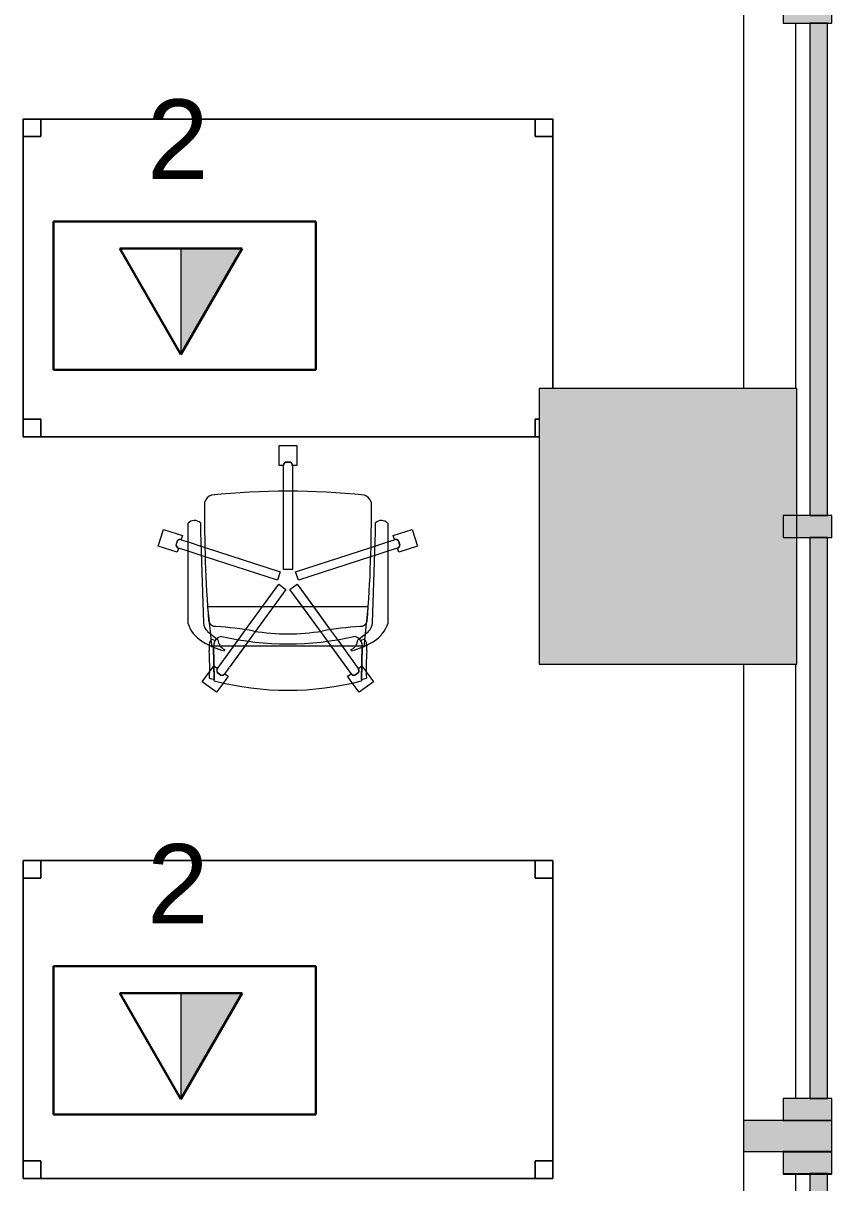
# Model space of a CAD drawing. Header units: inches. Extents: x 385 to 2249, y -1781 to -36.
# Drawn here: x 2097.8 to 2189.4, y -1575.2 to -1443.9 of the extents above; entities that cross this region are included whole.
import ezdxf

# ---------------------------------------------------------------- set-up
doc = ezdxf.new("R2010")
doc.units = ezdxf.units.IN
doc.header["$MEASUREMENT"] = 0
for name, color, linetype, lineweight in [('A-ANNO-NOTE', 131, 'Continuous', 30), ('A-COLS', 52, 'Continuous', 13), ('A-GLAZ-CURT', 52, 'Continuous', 13), ('A-GLAZ-CWMG', 51, 'Continuous', 13), ('A-WALL', 113, 'Continuous', 13), ('A-WALL-PATT', 111, 'Continuous', 13), ('I-FURN', 30, 'Continuous', 9)]:
    doc.layers.add(name, color=color, linetype=linetype, lineweight=lineweight)
doc.styles.add('Swis721 Lt BT', font='swissl.ttf', dxfattribs={"height": 9})

# ---------------------------------------------------------------- blocks, each defined once
blk = doc.blocks.new('System Panel - Glazed 2-5375402-Level 5 POWER _ SIGNAL')
at = {"layer": 'A-GLAZ-CURT', "lineweight": 9}
blk.add_hatch(color=7, dxfattribs=at).paths.add_polyline_path([(31.4, 2.15), (31.4, 2.25), (-31.4, 2.25), (-31.4, 0.25), (31.4, 0.25)], flags=0)
at = {"layer": 'A-GLAZ-CURT', "color": 8, "lineweight": 20}
for p, q in [((31.4, 2.25), (-31.4, 2.25)), ((-31.4, 2.25), (-31.4, 0.25)), ((31.4, 0.25), (31.4, 2.25)), ((-31.4, 0.25), (31.4, 0.25))]:
    blk.add_line(p, q, dxfattribs=at)
blk = doc.blocks.new('Rectangular Mullion - 2_5_ x 5_ rectangular-5103979-Level 5 POWER _ SIGNAL')
at = {"layer": 'A-GLAZ-CWMG', "lineweight": 9}
blk.add_hatch(color=7, dxfattribs=at).paths.add_polyline_path([(-2.5, 2.75), (-2.5, -2.75), (0, -2.75), (0, 2.75)], flags=0)
at = {"layer": 'A-GLAZ-CWMG', "color": 8, "lineweight": 20}
for p, q in [((0, 2.75), (-2.5, 2.75)), ((-2.5, 2.75), (-2.5, -2.75)), ((0, -2.75), (0, 2.75)), ((-2.5, -2.75), (0, -2.75))]:
    blk.add_line(p, q, dxfattribs=at)
blk = doc.blocks.new('System Panel - Glazed 2-5375404-Level 5 POWER _ SIGNAL')
at = {"layer": 'A-GLAZ-CURT', "lineweight": 9}
blk.add_hatch(color=7, dxfattribs=at).paths.add_polyline_path([(31.76, 2.15), (31.76, 2.25), (-31.76, 2.25), (-31.76, 0.25), (31.76, 0.25)], flags=0)
at = {"layer": 'A-GLAZ-CURT', "color": 8, "lineweight": 20}
for p, q in [((31.76, 2.25), (-31.76, 2.25)), ((-31.76, 2.25), (-31.76, 0.25)), ((31.76, 0.25), (31.76, 2.25)), ((-31.76, 0.25), (31.76, 0.25))]:
    blk.add_line(p, q, dxfattribs=at)
blk = doc.blocks.new('Rectangular Mullion - 2_5_ x 5_ rectangular-5104493-Level 5 POWER _ SIGNAL')
at = {"layer": 'A-GLAZ-CWMG', "lineweight": 9}
blk.add_hatch(color=7, dxfattribs=at).paths.add_polyline_path([(0, 2.75), (0, -2.75), (-2.5, -2.75), (-2.5, 2.75)], flags=0)
at = {"layer": 'A-GLAZ-CWMG', "color": 8, "lineweight": 20}
for p, q in [((-2.5, 2.75), (0, 2.75)), ((-2.5, -2.75), (-2.5, 2.75)), ((0, 2.75), (0, -2.75)), ((0, -2.75), (-2.5, -2.75))]:
    blk.add_line(p, q, dxfattribs=at)
blk = doc.blocks.new('System Panel - Glazed 2-5375664-Level 5 POWER _ SIGNAL')
at = {"layer": 'A-GLAZ-CURT', "lineweight": 9}
blk.add_hatch(color=7, dxfattribs=at).paths.add_polyline_path([(27.88, 2.25), (-27.88, 2.25), (-27.88, 0.25), (27.88, 0.25), (27.88, 2.15)], flags=0)
at = {"layer": 'A-GLAZ-CURT', "color": 8, "lineweight": 20}
for p, q in [((27.88, 2.25), (-27.88, 2.25)), ((-27.88, 2.25), (-27.88, 0.25)), ((27.88, 0.25), (27.88, 2.25)), ((-27.88, 0.25), (27.88, 0.25))]:
    blk.add_line(p, q, dxfattribs=at)
blk = doc.blocks.new('Walls 50 - Walls 3-5097362-Level 5 POWER _ SIGNAL')
at = {"layer": 'A-WALL', "lineweight": 9}
for p, q in [((53.56, -1653.85), (53.56, -1697.7)), ((59.48, -1697.7), (59.48, -1656.36)), ((53.56, -1728.94), (53.56, -1780.64)), ((59.48, -1778.14), (59.48, -1728.94)), ((53.56, -1784.14), (53.56, -1903.63)), ((59.48, -1849.44), (59.48, -1786.73))]:
    blk.add_line(p, q, dxfattribs=at)
blk = doc.blocks.new('Rectangular Mullion - 2_5_ x 5_ rectangular-V8-Level 5 POWER _ SIGNAL')
at = {"layer": 'A-GLAZ-CWMG', "lineweight": 9}
h = blk.add_hatch(color=7, dxfattribs=at)
h.paths.add_polyline_path([(-2.5, -2.25), (-2.5, -2.75), (-2.41, -2.75), (-2.41, -2.25)], flags=0)
h.paths.add_polyline_path([(-2.5, 1.32), (-2.5, -0.25), (-2.41, -0.25), (-2.41, 2.75), (-2.5, 2.75)], flags=0)
at = {"layer": 'A-GLAZ-CWMG', "color": 8, "lineweight": 20}
for p, q in [((0, 2.75), (-2.5, 2.75)), ((-2.5, 2.75), (-2.5, -2.75)), ((0, -2.75), (0, 2.75)), ((-2.5, -2.75), (0, -2.75))]:
    blk.add_line(p, q, dxfattribs=at)
blk = doc.blocks.new('Columns 55 - Columns 4-5528642-Level 5 POWER _ SIGNAL')
at = {"layer": 'A-COLS', "lineweight": 9}
blk.add_hatch(color=7, dxfattribs=at).paths.add_polyline_path([(2158.78, -1516.48), (2185.49, -1516.48), (2185.49, -1485.24), (2156.27, -1485.24), (2156.27, -1516.48)], flags=0)
at = {"layer": 'A-COLS', "color": 8, "lineweight": 20}
for p, q in [((2185.49, -1485.24), (2156.27, -1485.24)), ((2156.27, -1485.24), (2156.27, -1516.48)), ((2185.49, -1516.48), (2185.49, -1485.24)), ((2156.27, -1516.48), (2185.49, -1516.48))]:
    blk.add_line(p, q, dxfattribs=at)
blk = doc.blocks.new('F-Haworth_Chair_X99-Seminar - X99 Advanced Seminar Chair-V54-Level 5 POWER _ SIGNAL')
at = {"layer": 'I-FURN'}
for p, q in [((-1, 15.13), (1, 15.13)), ((-1, 12.88), (-1, 15.13)), ((-1, 15.13), (1, 15.13)), ((-1, 12.88), (-1, 15.13)), ((1, 15.13), (1, 12.88)), ((1, 15.13), (1, 12.88)), ((0.26, 13.26), (-0.26, 13.26)), ((0.26, 13.26), (-0.26, 13.26)), ((-0.25, 13.25), (0.25, 13.25)), ((-0.25, 13.25), (0.25, 13.25)), ((-0.52, 12.88), (-1, 12.88)), ((-0.52, 12.88), (-1, 12.88)), ((-0.5, 9.91), (-0.5, 12.88)), ((-0.5, 9.91), (-0.5, 12.88)), ((0.5, 12.88), (0.5, 9.91)), ((0.5, 12.88), (0.5, 9.91)), ((1, 12.88), (0.52, 12.88)), ((1, 12.88), (0.52, 12.88)), ((-0.5, 1.08), (-0.5, 9.91)), ((-0.5, 1.08), (-0.5, 9.91)), ((0.5, 9.91), (0.5, 1.08)), ((0.5, 9.91), (0.5, 1.08)), ((-14.69, 3.72), (-14.08, 5.62)), ((-14.69, 3.72), (-14.08, 5.62)), ((-14.08, 5.62), (-11.94, 4.93)), ((-14.08, 5.62), (-11.94, 4.93)), ((-11.32, 5.48), (-11.3, 6.32)), ((-11.32, -5.06), (-11.32, 5.48)), ((-9.92, 6.36), (-9.92, 5.36)), ((-9.92, 5.36), (-9.57, -4.97)), ((9.57, -4.97), (9.92, 5.36)), ((9.92, 5.36), (9.92, 6.36)), ((11.3, 6.32), (11.32, 5.48)), ((11.32, 5.48), (11.32, -5.06)), ((11.94, 4.93), (14.08, 5.62)), ((11.94, 4.93), (14.08, 5.62)), ((14.08, 5.62), (14.69, 3.72)), ((14.08, 5.62), (14.69, 3.72)), ((-12.53, 4.34), (-12.69, 3.85)), ((-12.53, 4.34), (-12.69, 3.85)), ((-12.68, 3.86), (-12.52, 4.33)), ((-12.68, 3.86), (-12.52, 4.33)), ((-11.94, 4.93), (-12.09, 4.47)), ((-11.94, 4.93), (-12.09, 4.47)), ((-12.09, 4.45), (-11.32, 4.21)), ((-12.09, 4.45), (-11.32, 4.21)), ((-11.32, 4.21), (-9.86, 3.73)), ((-11.32, 4.21), (-9.86, 3.73)), ((9.86, 3.73), (11.32, 4.21)), ((9.86, 3.73), (11.32, 4.21)), ((11.32, 4.21), (12.09, 4.45)), ((11.32, 4.21), (12.09, 4.45)), ((12.09, 4.47), (11.94, 4.93)), ((12.09, 4.47), (11.94, 4.93)), ((12.52, 4.33), (12.68, 3.86)), ((12.52, 4.33), (12.68, 3.86)), ((12.69, 3.85), (12.53, 4.34)), ((12.69, 3.85), (12.53, 4.34)), ((-12.55, 3.03), (-14.69, 3.72)), ((-12.55, 3.03), (-14.69, 3.72)), ((-12.4, 3.49), (-12.55, 3.03)), ((-12.4, 3.49), (-12.55, 3.03)), ((-11.32, 3.15), (-12.4, 3.5)), ((-11.32, 3.15), (-12.4, 3.5)), ((-9.83, 2.67), (-11.32, 3.15)), ((-9.83, 2.67), (-11.32, 3.15)), ((-9.86, 3.73), (-9.38, 3.57)), ((-9.86, 3.73), (-9.38, 3.57)), ((-9.37, 2.52), (-9.83, 2.67)), ((-9.37, 2.52), (-9.83, 2.67)), ((-9.38, 3.57), (-0.87, 0.81)), ((-9.38, 3.57), (-0.87, 0.81)), ((0.87, 0.81), (9.38, 3.57)), ((0.87, 0.81), (9.38, 3.57)), ((9.83, 2.67), (9.37, 2.52)), ((9.83, 2.67), (9.37, 2.52)), ((9.38, 3.57), (9.86, 3.73)), ((9.38, 3.57), (9.86, 3.73)), ((11.32, 3.15), (9.83, 2.67)), ((11.32, 3.15), (9.83, 2.67)), ((12.4, 3.5), (11.32, 3.15)), ((12.4, 3.5), (11.32, 3.15)), ((12.55, 3.03), (12.4, 3.49)), ((12.55, 3.03), (12.4, 3.49)), ((14.69, 3.72), (12.55, 3.03)), ((14.69, 3.72), (12.55, 3.03)), ((-1.18, -0.14), (-9.37, 2.52)), ((-1.18, -0.14), (-9.37, 2.52)), ((9.37, 2.52), (1.18, -0.14)), ((9.37, 2.52), (1.18, -0.14)), ((-0.87, 0.81), (-1.18, -0.14)), ((-0.87, 0.81), (-1.18, -0.14)), ((0.5, 1.08), (-0.5, 1.08)), ((0.5, 1.08), (-0.5, 1.08)), ((1.18, -0.14), (0.87, 0.81)), ((1.18, -0.14), (0.87, 0.81)), ((-4.79, -5.75), (-1.04, -0.58)), ((-0.23, -1.17), (-3.68, -5.91)), ((-2.89, -3.12), (-1.04, -0.58)), ((-0.23, -1.17), (-1.65, -3.12)), ((-1.04, -0.58), (-0.23, -1.17)), ((-1.04, -0.58), (-0.23, -1.17)), ((0.23, -1.17), (1.04, -0.58)), ((0.23, -1.17), (1.04, -0.58)), ((1.65, -3.12), (0.23, -1.17)), ((3.68, -5.91), (0.23, -1.17)), ((1.04, -0.58), (2.89, -3.12)), ((1.04, -0.58), (4.79, -5.75)), ((-9.07, -3.12), (-2.89, -3.12)), ((-9.07, -3.2), (-9.07, -3.12)), ((-8.9, -4.8), (-9.07, -3.2)), ((-4.79, -5.75), (-2.89, -3.12)), ((-1.65, -3.12), (-3.68, -5.91)), ((-2.89, -3.12), (-1.65, -3.12)), ((-1.65, -3.12), (1.65, -3.12)), ((1.65, -3.12), (2.89, -3.12)), ((3.68, -5.91), (1.65, -3.12)), ((2.89, -3.12), (9.07, -3.12)), ((2.89, -3.12), (4.79, -5.75)), ((9.07, -3.2), (8.9, -4.8)), ((9.07, -3.12), (9.07, -3.2)), ((-8.88, -4.99), (-8.89, -4.91)), ((-8.75, -6.22), (-8.88, -4.99)), ((8.88, -4.99), (8.75, -6.22)), ((8.89, -4.91), (8.88, -4.99)), ((-9.13, -5.92), (-8.07, -6.77)), ((-8.68, -6.87), (-8.75, -6.22)), ((-5.57, -6.82), (-4.79, -5.75)), ((-5.57, -6.82), (-4.79, -5.75)), ((-3.68, -5.91), (-4.47, -7.01)), ((-3.68, -5.91), (-4.47, -7.01)), ((4.47, -7.01), (3.68, -5.91)), ((4.47, -7.01), (3.68, -5.91)), ((4.79, -5.75), (5.57, -6.82)), ((4.79, -5.75), (5.57, -6.82)), ((8.07, -6.77), (9.13, -5.92)), ((8.75, -6.22), (8.68, -6.87)), ((-8.62, -7.42), (-8.68, -6.87)), ((-8.6, -7.6), (-8.62, -7.43)), ((-8.61, -6.81), (-8.23, -6.95)), ((-8.49, -7.6), (-8.56, -7.6)), ((-8.42, -7.57), (-8.34, -11.37)), ((-8.34, -11.52), (-8.42, -7.57)), ((-7.65, -7.6), (-8.4, -7.6)), ((-8.03, -6.81), (-7.95, -6.87)), ((-7.97, -10.12), (-5.57, -6.82)), ((-7.97, -10.12), (-6.14, -7.6)), ((-6.14, -7.6), (-7.65, -7.6)), ((-4.47, -7.01), (-6.63, -9.98)), ((-4.9, -7.6), (-6.63, -9.98)), ((-6.14, -7.6), (-5.57, -6.82)), ((-4.9, -7.6), (-6.14, -7.6)), ((-4.47, -7.01), (-4.9, -7.6)), ((4.9, -7.6), (-4.9, -7.6)), ((4.9, -7.6), (4.47, -7.01)), ((7.16, -10.71), (4.47, -7.01)), ((6.14, -7.6), (4.9, -7.6)), ((7.16, -10.71), (4.9, -7.6)), ((5.57, -6.82), (6.14, -7.6)), ((5.57, -6.82), (7.97, -10.12)), ((7.65, -7.6), (6.14, -7.6)), ((6.14, -7.6), (7.97, -10.12)), ((8.4, -7.6), (7.65, -7.6)), ((7.95, -6.87), (8.03, -6.81)), ((8.23, -6.95), (8.61, -6.81)), ((8.34, -11.37), (8.42, -7.57)), ((8.42, -7.57), (8.34, -11.52)), ((8.56, -7.6), (8.49, -7.6)), ((8.62, -7.43), (8.6, -7.6)), ((8.68, -6.87), (8.62, -7.42)), ((-7.18, -7.99), (-7.21, -8.13)), ((7.21, -8.13), (7.18, -7.99)), ((-8.88, -10.52), (-8.38, -9.83)), ((-8.88, -10.52), (-8.38, -9.83)), ((-8.38, -9.83), (-7.99, -10.11)), ((-8.38, -9.83), (-7.99, -10.11)), ((-6.65, -10), (-7.16, -10.71)), ((-6.65, -10), (-7.16, -10.71)), ((7.99, -10.11), (8.38, -9.83)), ((7.99, -10.11), (8.38, -9.83)), ((8.38, -9.83), (8.88, -10.52)), ((8.38, -9.83), (8.88, -10.52)), ((-9.7, -11.65), (-8.88, -10.52)), ((-9.7, -11.65), (-8.88, -10.52)), ((-8.08, -12.82), (-9.7, -11.65)), ((-8.08, -12.82), (-9.7, -11.65)), ((-7.29, -11.74), (-8.08, -12.82)), ((-7.29, -11.74), (-8.08, -12.82)), ((-8, -10.58), (-7.59, -10.88)), ((-8, -10.58), (-7.59, -10.88)), ((-7.59, -10.87), (-7.99, -10.57)), ((-7.59, -10.87), (-7.99, -10.57)), ((-6.76, -11), (-7.29, -11.74)), ((-6.76, -11), (-7.29, -11.74)), ((-7.15, -10.72), (-6.76, -11)), ((-7.15, -10.72), (-6.76, -11)), ((6.76, -11), (7.15, -10.72)), ((6.76, -11), (7.15, -10.72)), ((7.29, -11.74), (6.76, -11)), ((7.29, -11.74), (6.76, -11)), ((8.08, -12.82), (7.29, -11.74)), ((8.08, -12.82), (7.29, -11.74)), ((7.99, -10.57), (7.59, -10.87)), ((7.99, -10.57), (7.59, -10.87)), ((7.59, -10.88), (8, -10.58)), ((7.59, -10.88), (8, -10.58)), ((9.7, -11.65), (8.08, -12.82)), ((9.7, -11.65), (8.08, -12.82)), ((8.88, -10.52), (9.7, -11.65)), ((8.88, -10.52), (9.7, -11.65))]:
    blk.add_line(p, q, dxfattribs=at)
for centre, radius, start, end in [((-0.11, 12.88), 0.407, 111.1651, 180.8349), ((-0.11, 12.88), 0.407, 139.033, 180.8349), ((-0.09, 12.88), 0.406, 112.6199, 180), ((-0.09, 12.88), 0.406, 126.0959, 166.524), ((-0.11, 12.88), 0.407, 125.0991, 139.033), ((-0.11, 12.88), 0.407, 111.1651, 125.0991), ((-0.09, 12.88), 0.406, 112.6199, 126.0959), ((0.09, 12.88), 0.406, 53.9041, 67.3801), ((0.09, 12.88), 0.406, 0, 67.3801), ((0.11, 12.88), 0.407, 54.9009, 68.8349), ((0.11, 12.88), 0.407, 359.1651, 68.8349), ((0.09, 12.88), 0.406, 0, 53.9041), ((0.11, 12.88), 0.407, 27.033, 54.9009), ((-0.09, 12.88), 0.406, 166.524, 180), ((0.11, 12.88), 0.407, 13.0991, 27.033), ((0.11, 12.88), 0.407, 359.1651, 13.0991), ((-8.21, 8.28), 1.31, 110.0433, 159.9567), ((0, -75.01), 84.96, 84.1475, 95.8525), ((8.21, 8.28), 1.31, 20.0433, 69.9567), ((144.06, 7.32), 153.52, 179.4749, 184.5213), ((-144.06, 7.32), 153.52, 355.4787, 0.5251), ((-10.58, 5.68), 0.956, 45.8901, 138.1099), ((10.58, 5.68), 0.956, 41.8901, 134.1099), ((-12.22, 4.09), 0.407, 71.1651, 140.8349), ((-12.22, 4.09), 0.407, 126.9009, 140.8349), ((-12.22, 4.07), 0.406, 85.476, 139.3801), ((-12.22, 4.07), 0.406, 72, 139.3801), ((-12.22, 4.09), 0.407, 112.967, 126.9009), ((-12.22, 4.09), 0.407, 85.0991, 112.967), ((-12.22, 4.09), 0.407, 71.1651, 85.0991), ((-12.22, 4.07), 0.406, 72, 85.476), ((12.22, 4.09), 0.407, 67.033, 108.8349), ((12.22, 4.09), 0.407, 39.1651, 108.8349), ((12.22, 4.07), 0.406, 81.0479, 108), ((12.22, 4.07), 0.406, 40.6199, 108), ((12.22, 4.07), 0.406, 40.6199, 81.0479), ((12.22, 4.09), 0.407, 39.1651, 67.033), ((-12.28, 3.88), 0.407, 183.1651, 252.8349), ((-12.28, 3.88), 0.407, 183.1651, 252.8349), ((-12.27, 3.89), 0.406, 184.6199, 198.0959), ((-12.27, 3.89), 0.406, 184.6199, 252), ((-12.27, 3.89), 0.406, 198.0959, 238.524), ((-12.27, 3.89), 0.406, 238.524, 252), ((12.27, 3.89), 0.406, 288, 355.3801), ((12.28, 3.88), 0.407, 287.1651, 356.8349), ((12.28, 3.88), 0.407, 287.1651, 342.9009), ((12.27, 3.89), 0.406, 288, 341.9041), ((12.27, 3.89), 0.406, 341.9041, 355.3801), ((12.28, 3.88), 0.407, 342.9009, 356.8349), ((-7.87, -3.92), 3.63, 198.1789, 238.0478), ((-8.18, -4.9), 1.39, 182.8013, 227.1078), ((-8.24, -4.59), 0.763, 194.2338, 275.7662), ((8.24, -4.59), 0.763, 264.2338, 345.7662), ((8.18, -4.9), 1.39, 312.8922, 357.1987), ((7.87, -3.92), 3.63, 301.9522, 341.8211), ((-7.37, -7.55), 1.05, 95.9554, 181.1786), ((-11.32, -48.08), 42.84, 79.9767, 85.7699), ((0, 26.49), 33.83, 257.2285, 282.7715), ((0, 15.97), 22.19, 259.9767, 280.0233), ((11.32, -48.08), 42.84, 94.2301, 100.0233), ((7.37, -7.55), 1.05, 358.8214, 84.0446), ((-4.71, 1.15), 9.61, 238.0478, 243.9964), ((-5.2, -7.86), 3.74, 170.0936, 184.0143), ((-4.71, 1.15), 9.61, 243.9964, 246.4906), ((-8.28, -7.33), 0.613, 122.5427, 170.0936), ((-4.71, 1.15), 9.61, 246.6393, 247.073), ((-7.37, -7.55), 1.05, 145.2002, 181.1786), ((-4.71, 1.15), 9.61, 247.2631, 254.9334), ((-6.55, -6.76), 1.38, 185.0878, 199.5533), ((-6.55, -6.76), 1.38, 199.5533, 212.4248), ((-6.55, -6.76), 1.38, 214.0187, 242.9497), ((6.55, -6.76), 1.38, 297.0503, 311.5158), ((4.71, 1.15), 9.61, 285.0666, 292.6139), ((6.55, -6.76), 1.38, 311.5158, 325.9813), ((6.55, -6.76), 1.38, 327.5752, 354.9122), ((7.37, -7.55), 1.05, 358.8214, 34.7998), ((4.71, 1.15), 9.61, 292.927, 293.3607), ((4.71, 1.15), 9.61, 293.5094, 296.0036), ((8.28, -7.33), 0.613, 9.9064, 57.4573), ((5.2, -7.86), 3.74, 355.9857, 9.9064), ((4.71, 1.15), 9.61, 296.0036, 301.9522), ((-36.06, -10.03), 27.2, 357.4882, 4.0143), ((36.06, -10.03), 27.2, 175.9857, 182.5118), ((-7.66, -10.36), 0.407, 143.1651, 212.8349), ((-7.66, -10.36), 0.407, 143.1651, 212.8349), ((-7.64, -10.36), 0.406, 144, 197.9041), ((-7.64, -10.36), 0.406, 170.9521, 184.4281), ((-7.64, -10.36), 0.406, 184.4281, 197.9041), ((-7.64, -10.36), 0.406, 157.476, 170.9521), ((-7.64, -10.36), 0.406, 197.9041, 211.3801), ((-7.64, -10.36), 0.406, 197.9041, 211.3801), ((-7.64, -10.36), 0.406, 144, 157.476), ((7.64, -10.36), 0.406, 328.6199, 36), ((7.64, -10.36), 0.406, 355.5719, 36), ((7.66, -10.36), 0.407, 327.1651, 36.8349), ((7.66, -10.36), 0.407, 327.1651, 36.8349), ((7.64, -10.36), 0.406, 328.6199, 342.0959), ((7.64, -10.36), 0.406, 342.0959, 355.5719), ((0, 20.73), 33.17, 254.4478, 255.4234), ((0, 20.29), 32.89, 255.304, 284.6925), ((-7.49, -10.47), 0.406, 256.6199, 324), ((-7.48, -10.49), 0.407, 255.1651, 324.8349), ((-7.48, -10.49), 0.407, 255.1651, 324.8349), ((-7.49, -10.47), 0.406, 256.6199, 297.0479), ((-7.49, -10.47), 0.406, 297.0479, 324), ((7.48, -10.49), 0.407, 215.1651, 284.8349), ((7.48, -10.49), 0.407, 215.1651, 229.0991), ((7.49, -10.47), 0.406, 216, 256.4281), ((7.49, -10.47), 0.406, 216, 229.476), ((7.48, -10.49), 0.407, 229.0991, 256.967), ((7.49, -10.47), 0.406, 229.476, 256.4281), ((7.48, -10.49), 0.407, 256.967, 284.8349), ((7.49, -10.47), 0.406, 256.4281, 283.3801), ((7.49, -10.47), 0.406, 256.4281, 283.3801), ((0, 20.73), 33.17, 284.5766, 285.5522)]:
    blk.add_arc(centre, radius, start, end, dxfattribs=at)
blk = doc.blocks.new('Rectangular Table - Rectangular Table-V55-Level 5 POWER _ SIGNAL')
at = {"layer": 'I-FURN'}
for p, q in [((-28, 18), (-30, 18)), ((-30, 18), (-30, 16)), ((-30, 16), (-30, 18)), ((-30, 18), (-28, 18)), ((30, 18), (-30, 18)), ((-30, 18), (-30, -18)), ((-30, -18), (-30, 18)), ((-30, 18), (30, 18)), ((-28, 16), (-28, 18)), ((-28, 18), (-28, 16)), ((28, 18), (28, 16)), ((30, 18), (28, 18)), ((28, 18), (30, 18)), ((28, 16), (28, 18)), ((30, 16), (30, 18)), ((30, 18), (30, 16)), ((30, -12.51), (30, 18)), ((30, 18), (30, -12.51)), ((-30, 16), (-28, 16)), ((-28, 16), (-30, 16)), ((28, 16), (30, 16)), ((30, 16), (28, 16)), ((-28, -16), (-30, -16)), ((-30, -16), (-30, -18)), ((-30, -18), (-30, -16)), ((-30, -16), (-28, -16)), ((-28, -18), (-28, -16)), ((-28, -16), (-28, -18)), ((28.45, -16), (28, -16)), ((28, -16), (28, -18)), ((28, -18), (28, -16)), ((28, -16), (28.45, -16)), ((-30, -18), (-28, -18)), ((-28, -18), (-30, -18)), ((-30, -18), (28.45, -18)), ((28.45, -18), (-30, -18)), ((28, -18), (28.45, -18)), ((28.45, -18), (28, -18))]:
    blk.add_line(p, q, dxfattribs=at)
blk = doc.blocks.new('Rectangular Table - Rectangular Table-5809067-Level 5 POWER _ SIGNAL')
at = {"layer": 'I-FURN'}
for p, q in [((-28, 18), (-30, 18)), ((-30, 18), (-30, 16)), ((-30, 16), (-30, 18)), ((-30, 18), (-28, 18)), ((30, 18), (-30, 18)), ((-30, 18), (-30, -18)), ((-30, -18), (-30, 18)), ((-30, 18), (30, 18)), ((-28, 16), (-28, 18)), ((-28, 18), (-28, 16)), ((28, 18), (28, 16)), ((30, 18), (28, 18)), ((28, 18), (30, 18)), ((28, 16), (28, 18)), ((30, 16), (30, 18)), ((30, 18), (30, 16)), ((30, -18), (30, 18)), ((30, 18), (30, -18)), ((-30, 16), (-28, 16)), ((-28, 16), (-30, 16)), ((28, 16), (30, 16)), ((30, 16), (28, 16)), ((-28, -16), (-30, -16)), ((-30, -16), (-30, -18)), ((-30, -18), (-30, -16)), ((-30, -16), (-28, -16)), ((-28, -18), (-28, -16)), ((-28, -16), (-28, -18)), ((30, -16), (28, -16)), ((28, -16), (28, -18)), ((28, -18), (28, -16)), ((28, -16), (30, -16)), ((30, -18), (30, -16)), ((30, -16), (30, -18)), ((-30, -18), (-28, -18)), ((-28, -18), (-30, -18)), ((-30, -18), (30, -18)), ((30, -18), (-30, -18)), ((28, -18), (30, -18)), ((30, -18), (28, -18))]:
    blk.add_line(p, q, dxfattribs=at)

msp = doc.modelspace()

# ---------------------------------------------------------------- hatches: boundary and pattern name
at = {"layer": 'A-ANNO-NOTE', "lineweight": 9}
for points in [[(2115.69, -1481.39), (2122.62, -1469.39), (2115.69, -1469.39), (2115.69, -1474.58)], [(2115.69, -1565.73), (2122.62, -1553.73), (2115.69, -1553.73), (2115.69, -1558.2)]]:
    msp.add_hatch(color=256, dxfattribs=at).paths.add_polyline_path(points, flags=0)
at = {"layer": 'A-WALL-PATT', "lineweight": 9}
h = msp.add_hatch(color=7, dxfattribs=at)
h.paths.add_polyline_path([(2186.94, -1714.89), (2189.44, -1714.89), (2189.44, -1707.89), (2184.99, -1707.89), (2184.99, -1714.89), (2185.37, -1714.89)], flags=0)
h.paths.add_polyline_path([(2179.44, -1571.67), (2189.44, -1571.67), (2189.44, -1568.17), (2179.44, -1568.17)], flags=0)
h.paths.add_polyline_path([(2179.44, -1441.39), (2189.44, -1441.39), (2189.44, -1437.89), (2179.44, -1437.89)], flags=0)
h.paths.add_polyline_path([(2189.44, -1048.6), (2189.44, -1045.1), (2179.44, -1045.1), (2179.45, -1048.6), (2188.94, -1048.6)], flags=0)
h.paths.add_polyline_path([(2186.94, -928.89), (2189.44, -928.89), (2189.44, -925.39), (2179.44, -925.39), (2179.45, -928.89), (2185.37, -928.89)], flags=0)

# ---------------------------------------------------------------- linework, layer by layer
at = {"layer": 'A-ANNO-NOTE'}
for p, q in [((2101.25, -1466.33), (2130.97, -1466.33)), ((2101.25, -1483.14), (2101.25, -1466.33)), ((2130.97, -1466.33), (2130.97, -1483.14)), ((2108.76, -1469.39), (2122.62, -1469.39)), ((2115.69, -1481.39), (2108.76, -1469.39)), ((2122.62, -1469.39), (2115.69, -1481.39)), ((2130.97, -1483.14), (2101.25, -1483.14)), ((2101.25, -1550.67), (2130.97, -1550.67)), ((2101.25, -1567.48), (2101.25, -1550.67)), ((2130.97, -1550.67), (2130.97, -1567.48)), ((2108.76, -1553.73), (2122.62, -1553.73)), ((2115.69, -1565.73), (2108.76, -1553.73)), ((2122.62, -1553.73), (2115.69, -1565.73)), ((2130.97, -1567.48), (2101.25, -1567.48))]:
    msp.add_line(p, q, dxfattribs=at)
at = {"layer": 'A-ANNO-NOTE', "lineweight": 9}
for p, q in [((2115.69, -1469.39), (2115.69, -1481.39)), ((2115.69, -1481.39), (2122.62, -1469.39)), ((2122.62, -1469.39), (2115.69, -1469.39)), ((2115.69, -1553.73), (2115.69, -1565.73)), ((2115.69, -1565.73), (2122.62, -1553.73)), ((2122.62, -1553.73), (2115.69, -1553.73))]:
    msp.add_line(p, q, dxfattribs=at)
at = {"layer": 'A-WALL', "color": 8, "lineweight": 20}
for p, q in [((2189.44, -1568.17), (2179.44, -1568.17)), ((2179.44, -1568.17), (2179.44, -1571.67)), ((2189.44, -1571.67), (2189.44, -1568.17)), ((2179.44, -1571.67), (2189.44, -1571.67))]:
    msp.add_line(p, q, dxfattribs=at)

# ---------------------------------------------------------------- block references
at = {"layer": 'A-COLS', "lineweight": 9}
msp.add_blockref('Columns 55 - Columns 4-5528642-Level 5 POWER _ SIGNAL', (0, 0), dxfattribs=at)
at = {"layer": 'A-GLAZ-CURT', "lineweight": 9, "rotation": 269.9999999999988}
for name, p in [('System Panel - Glazed 2-5375664-Level 5 POWER _ SIGNAL', (2186.69, -1471.77)), ('System Panel - Glazed 2-5375404-Level 5 POWER _ SIGNAL', (2186.69, -1533.9)), ('System Panel - Glazed 2-5375402-Level 5 POWER _ SIGNAL', (2186.69, -1605.57))]:
    msp.add_blockref(name, p, dxfattribs=at)
at = {"layer": 'A-GLAZ-CWMG', "lineweight": 9, "rotation": 89.9999999999988}
for name, p in [('Rectangular Mullion - 2_5_ x 5_ rectangular-5103979-Level 5 POWER _ SIGNAL', (2186.69, -1441.39)), ('Rectangular Mullion - 2_5_ x 5_ rectangular-5103979-Level 5 POWER _ SIGNAL', (2186.69, -1571.67)), ('Rectangular Mullion - 2_5_ x 5_ rectangular-V8-Level 5 POWER _ SIGNAL', (2186.69, -1571.76))]:
    msp.add_blockref(name, p, dxfattribs=at)
at = {"layer": 'A-GLAZ-CWMG', "lineweight": 9, "extrusion": (0, 0, -1), "rotation": 270.0000000000012}
for p in [(-2186.69, -1502.14), (-2186.69, -1568.17)]:
    msp.add_blockref('Rectangular Mullion - 2_5_ x 5_ rectangular-5104493-Level 5 POWER _ SIGNAL', p, dxfattribs=at)
at = {"layer": 'A-WALL', "lineweight": 9}
msp.add_blockref('Walls 50 - Walls 3-5097362-Level 5 POWER _ SIGNAL', (2125.89, 212.47), dxfattribs=at)
at = {"layer": 'I-FURN'}
for name, p in [('Rectangular Table - Rectangular Table-V55-Level 5 POWER _ SIGNAL', (2127.82, -1472.73)), ('F-Haworth_Chair_X99-Seminar - X99 Advanced Seminar Chair-V54-Level 5 POWER _ SIGNAL', (2127.82, -1506.84)), ('Rectangular Table - Rectangular Table-5809067-Level 5 POWER _ SIGNAL', (2127.82, -1556.73))]:
    msp.add_blockref(name, p, dxfattribs=at)

# ---------------------------------------------------------------- texts
at = {"layer": 'A-ANNO-NOTE', "lineweight": 9, "char_height": 9, "width": 8.181, "attachment_point": 1, "style": 'Swis721 Lt BT'}
for insert in [(2111.85, -1452.51), (2111.85, -1536.85)]:
    msp.add_mtext('2', dxfattribs=dict(at, insert=insert))

doc.saveas('drawing.dxf')
